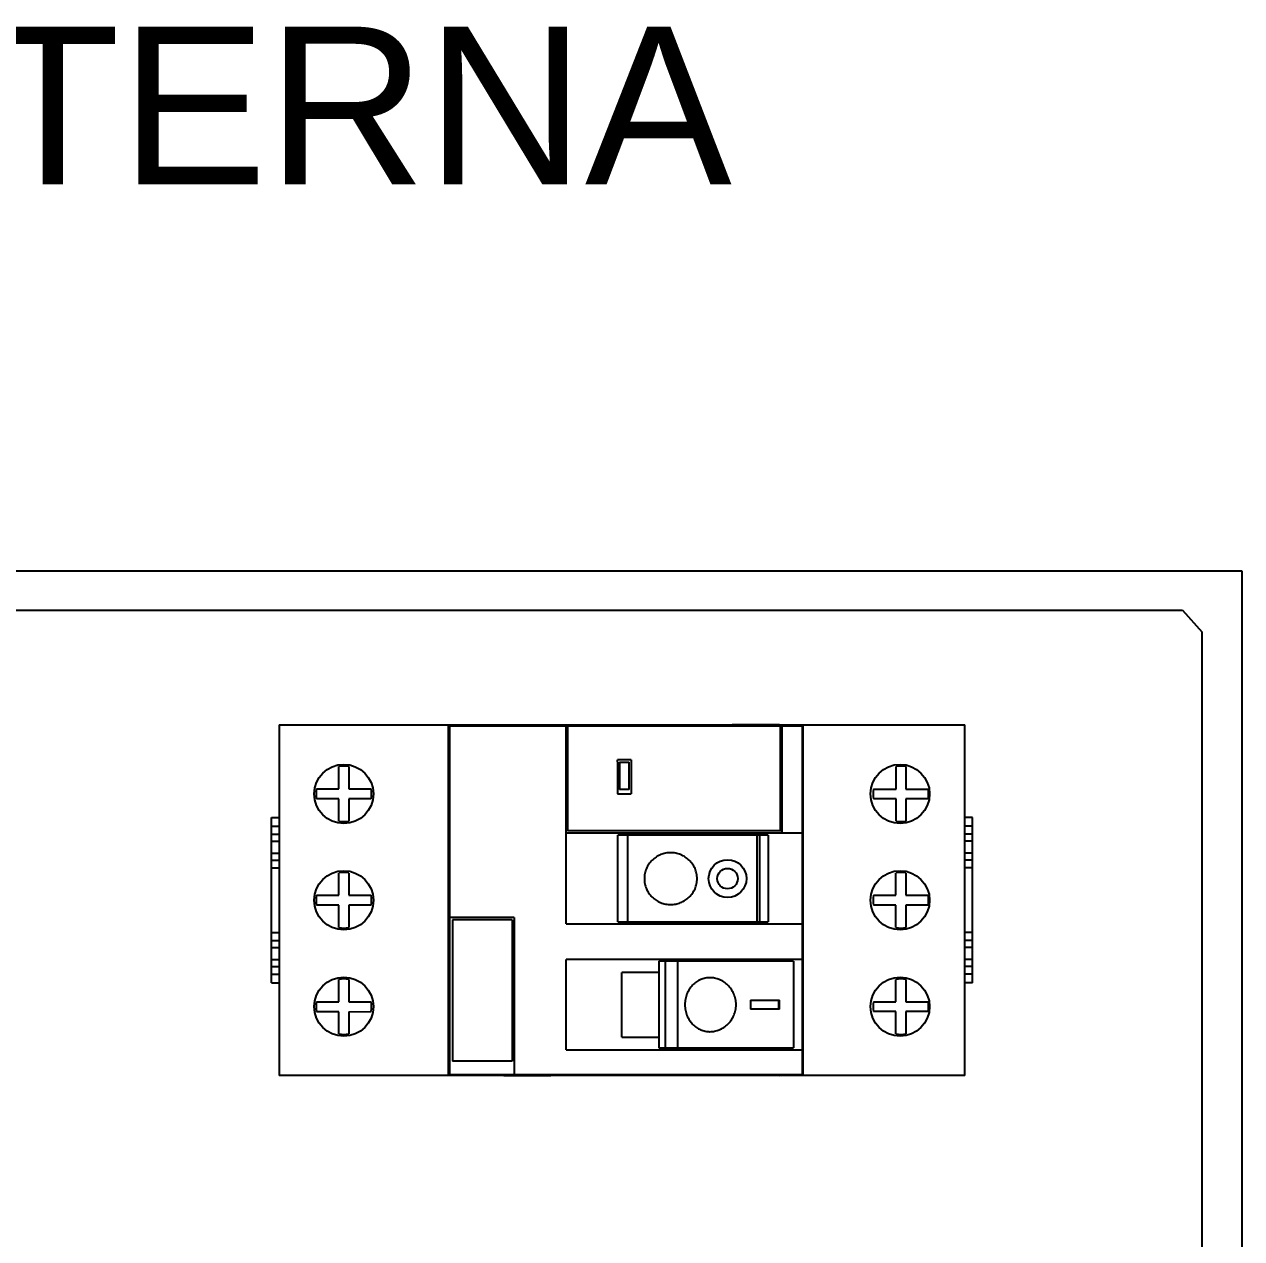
# Model space of a CAD drawing. Header units: millimetres. Extents: x -72 to 2978, y -1067 to 2817.
# Drawn here: x 2467.5 to 2622, y 1420.4 to 1574.5 of the extents above; entities that cross this region are included whole.
import ezdxf

# ---------------------------------------------------------------- set-up
doc = ezdxf.new("R2010")
doc.units = ezdxf.units.MM
doc.layers.add('00_COMPONENTS_1', color=7, linetype='Continuous')
doc.styles.get("Standard").update_dxf_attribs({"font": 'arial.ttf'})

msp = doc.modelspace()

# ---------------------------------------------------------------- linework, layer by layer
for p, q in [((2313.02, 1505.15), (2622.01, 1505.15)), ((2622.01, 1505.15), (2622.01, 1205.15)), ((2534.35, 1485.49), (2528.35, 1485.49)), ((2563.35, 1485.59), (2557.35, 1485.59)), ((2586.86, 1441.09), (2499.86, 1441.09)), ((2528.35, 1441.09), (2534.35, 1441.09)), ((2557.35, 1441.19), (2563.35, 1441.09))]:
    msp.add_line(p, q)
at = {"color": 30, "true_color": 0xf8991e}
for p, q in [((2322.28, 1500.15), (2614.49, 1500.15)), ((2614.49, 1500.15), (2617, 1497.38)), ((2616.97, 1497.4), (2616.97, 1210.99))]:
    msp.add_line(p, q, dxfattribs=at)
at = {"layer": '00_COMPONENTS_1', "color": 7}
for p, q in [((2499.86, 1485.59), (2499.86, 1441.09)), ((2499.86, 1485.59), (2586.86, 1485.59)), ((2521.36, 1441.09), (2521.36, 1485.59)), ((2521.46, 1485.49), (2536.26, 1485.49)), ((2521.46, 1485.49), (2521.46, 1441.19)), ((2536.26, 1460.34), (2536.26, 1485.49)), ((2536.46, 1485.48), (2563.46, 1485.48)), ((2536.46, 1485.48), (2536.46, 1472.17)), ((2563.46, 1472.17), (2563.46, 1485.48)), ((2563.66, 1485.49), (2566.26, 1485.49)), ((2563.66, 1485.49), (2563.66, 1471.84)), ((2566.26, 1441.19), (2566.26, 1485.49)), ((2566.36, 1441.09), (2566.36, 1485.59)), ((2586.86, 1441.09), (2586.86, 1485.59)), ((2563.46, 1484.48), (2563.66, 1484.48)), ((2507.43, 1477.47), (2507.43, 1480.3)), ((2508.69, 1480.3), (2508.69, 1477.47)), ((2544.52, 1481.15), (2542.81, 1481.15)), ((2543.06, 1480.88), (2544.26, 1480.88)), ((2543.06, 1480.88), (2543.06, 1477.38)), ((2544.26, 1477.38), (2544.26, 1480.88)), ((2578.14, 1477.46), (2578.14, 1480.31)), ((2579.39, 1480.3), (2579.39, 1477.46)), ((2504.6, 1477.47), (2507.43, 1477.47)), ((2508.69, 1477.47), (2511.53, 1477.47)), ((2544.26, 1477.38), (2543.06, 1477.38)), ((2575.3, 1477.46), (2578.14, 1477.46)), ((2579.39, 1477.46), (2582.23, 1477.46)), ((2507.43, 1476.21), (2504.6, 1476.21)), ((2507.43, 1473.37), (2507.43, 1476.21)), ((2508.69, 1476.21), (2508.69, 1473.37)), ((2511.53, 1476.21), (2508.69, 1476.21)), ((2542.81, 1476.84), (2544.52, 1476.84)), ((2578.14, 1476.21), (2575.3, 1476.21)), ((2578.14, 1473.37), (2578.14, 1476.21)), ((2582.23, 1476.21), (2579.39, 1476.21)), ((2579.39, 1476.21), (2579.39, 1473.37)), ((2498.86, 1452.84), (2498.86, 1473.84)), ((2498.86, 1473.84), (2499.86, 1473.84)), ((2498.86, 1472.74), (2499.86, 1472.74)), ((2587.86, 1473.84), (2586.86, 1473.84)), ((2587.86, 1472.74), (2586.86, 1472.74)), ((2587.86, 1452.84), (2587.86, 1473.84)), ((2498.86, 1471.74), (2499.86, 1471.74)), ((2498.86, 1470.84), (2499.86, 1470.84)), ((2566.26, 1471.84), (2536.26, 1471.84)), ((2563.46, 1472.17), (2536.46, 1472.17)), ((2561.92, 1471.59), (2542.83, 1471.59)), ((2542.83, 1460.59), (2542.83, 1471.59)), ((2544.07, 1471.59), (2544.07, 1460.59)), ((2560.52, 1460.59), (2560.52, 1471.59)), ((2560.82, 1471.59), (2560.82, 1460.59)), ((2561.92, 1471.59), (2561.92, 1460.59)), ((2563.66, 1472.17), (2563.46, 1472.17)), ((2587.86, 1471.74), (2586.86, 1471.74)), ((2587.86, 1470.84), (2586.86, 1470.84)), ((2498.86, 1469.34), (2499.86, 1469.34)), ((2587.86, 1469.34), (2586.86, 1469.34)), ((2498.86, 1468.44), (2499.86, 1468.44)), ((2587.86, 1468.44), (2586.86, 1468.44)), ((2498.86, 1467.44), (2499.86, 1467.44)), ((2507.43, 1463.97), (2507.43, 1466.8)), ((2508.69, 1466.8), (2508.69, 1463.97)), ((2578.13, 1463.97), (2578.13, 1466.8)), ((2579.39, 1466.8), (2579.39, 1463.97)), ((2587.86, 1467.44), (2586.86, 1467.44)), ((2504.6, 1463.97), (2507.43, 1463.97)), ((2508.69, 1463.97), (2511.53, 1463.97)), ((2575.3, 1463.97), (2578.13, 1463.97)), ((2579.39, 1463.97), (2582.23, 1463.97)), ((2507.43, 1462.71), (2504.6, 1462.71)), ((2507.43, 1459.87), (2507.43, 1462.71)), ((2508.69, 1462.71), (2508.69, 1459.87)), ((2511.53, 1462.71), (2508.69, 1462.71)), ((2578.13, 1462.71), (2575.3, 1462.71)), ((2578.13, 1459.87), (2578.13, 1462.71)), ((2582.23, 1462.71), (2579.39, 1462.71)), ((2579.39, 1462.71), (2579.39, 1459.87)), ((2529.68, 1461.14), (2521.46, 1461.14)), ((2521.86, 1460.86), (2521.86, 1442.91)), ((2529.41, 1460.86), (2521.86, 1460.86)), ((2529.41, 1460.86), (2529.41, 1442.91)), ((2529.68, 1461.14), (2529.68, 1441.19)), ((2536.26, 1460.34), (2566.26, 1460.34)), ((2542.83, 1460.59), (2561.92, 1460.59)), ((2498.86, 1459.24), (2499.86, 1459.24)), ((2587.86, 1459.24), (2586.86, 1459.24)), ((2498.86, 1458.24), (2499.86, 1458.24)), ((2498.86, 1457.34), (2499.86, 1457.34)), ((2587.86, 1458.24), (2586.86, 1458.24)), ((2587.86, 1457.34), (2586.86, 1457.34)), ((2498.86, 1455.84), (2499.86, 1455.84)), ((2536.26, 1444.34), (2536.26, 1455.84)), ((2566.26, 1455.84), (2536.26, 1455.84)), ((2548.02, 1455.59), (2548.02, 1444.59)), ((2565.11, 1455.59), (2548.02, 1455.59)), ((2548.87, 1444.59), (2548.87, 1455.59)), ((2550.4, 1455.59), (2550.4, 1444.59)), ((2565.11, 1455.59), (2565.11, 1444.59)), ((2587.86, 1455.84), (2586.86, 1455.84)), ((2498.86, 1454.94), (2499.86, 1454.94)), ((2498.86, 1453.94), (2499.86, 1453.94)), ((2543.34, 1445.98), (2543.34, 1454.18)), ((2548.02, 1454.18), (2543.34, 1454.18)), ((2548.02, 1454.19), (2545.29, 1454.19)), ((2587.86, 1454.94), (2586.86, 1454.94)), ((2587.86, 1453.94), (2586.86, 1453.94)), ((2498.86, 1452.84), (2499.86, 1452.84)), ((2507.43, 1450.47), (2507.43, 1453.3)), ((2508.69, 1453.3), (2508.69, 1450.47)), ((2578.13, 1450.47), (2578.13, 1453.3)), ((2579.39, 1453.3), (2579.39, 1450.47)), ((2587.86, 1452.84), (2586.86, 1452.84)), ((2504.6, 1450.47), (2507.43, 1450.47)), ((2507.43, 1449.2), (2504.6, 1449.2)), ((2507.43, 1446.37), (2507.43, 1449.2)), ((2508.69, 1450.47), (2511.53, 1450.47)), ((2508.69, 1449.2), (2511.54, 1449.23)), ((2508.69, 1449.2), (2508.69, 1446.37)), ((2559.66, 1450.64), (2563.36, 1450.64)), ((2559.66, 1450.64), (2559.66, 1449.53)), ((2563.36, 1449.53), (2559.66, 1449.53)), ((2563.26, 1449.53), (2563.26, 1450.64)), ((2563.36, 1449.53), (2563.36, 1450.64)), ((2575.3, 1450.47), (2578.13, 1450.47)), ((2578.13, 1449.21), (2575.3, 1449.21)), ((2578.13, 1446.37), (2578.13, 1449.21)), ((2579.39, 1450.47), (2582.23, 1450.47)), ((2582.23, 1449.21), (2579.39, 1449.21)), ((2579.39, 1449.21), (2579.39, 1446.37)), ((2543.34, 1445.98), (2548.02, 1445.98)), ((2548.02, 1444.59), (2565.11, 1444.59)), ((2536.26, 1444.34), (2566.26, 1444.34)), ((2529.41, 1442.91), (2521.86, 1442.91)), ((2586.86, 1441.09), (2499.86, 1441.09)), ((2566.26, 1441.19), (2521.46, 1441.19))]:
    msp.add_line(p, q, dxfattribs=at)
for centre, radius in [((2508.06, 1476.84), 3.75), ((2578.66, 1476.84), 3.75), ((2556.76, 1466.09), 2.4), ((2508.06, 1463.34), 3.75), ((2556.76, 1466.09), 1.3), ((2578.66, 1463.34), 3.75), ((2508.06, 1449.84), 3.75), ((2578.66, 1449.84), 3.75)]:
    msp.add_circle(centre, radius, dxfattribs=at)
for centre, radius, start, end in [((2508.06, 1476.84), 3.52, 79.7046, 100.2954), ((2095.02, 1478.84), 447.8, 359.7448, 0.2964), ((2991.58, 1478.84), 447.06, 179.7031, 180.2557), ((2578.76, 1476.84), 3.52, 79.7046, 100.1303), ((2508.06, 1476.84), 3.52, 169.7046, 190.2954), ((2508.06, 1476.84), 3.52, 349.7046, 10.2954), ((2578.76, 1476.84), 3.52, 169.7872, 190.2954), ((2578.76, 1476.84), 3.52, 349.7046, 10.2128), ((2508.06, 1476.84), 3.52, 259.7046, 280.2954), ((2578.76, 1476.84), 3.52, 259.8697, 280.2954), ((2508.06, 1463.34), 3.52, 79.7046, 100.2954), ((2578.76, 1463.34), 3.52, 79.7046, 100.2954), ((2508.06, 1463.34), 3.52, 169.7046, 190.2954), ((2508.06, 1463.34), 3.52, 349.7046, 10.2954), ((2578.76, 1463.34), 3.52, 169.7046, 190.2954), ((2578.76, 1463.34), 3.52, 349.7046, 10.2954), ((2508.06, 1463.34), 3.52, 259.7046, 280.2954), ((2578.76, 1463.34), 3.52, 259.7046, 280.2954), ((2508.06, 1449.84), 3.52, 79.7046, 100.2954), ((2578.76, 1449.84), 3.52, 79.7046, 100.2954), ((2508.06, 1449.84), 3.52, 169.7046, 190.3517), ((2508.06, 1449.84), 3.52, 350.1573, 10.2954), ((2578.76, 1449.84), 3.52, 169.7046, 190.2954), ((2578.76, 1449.84), 3.52, 349.7046, 10.2954), ((2508.06, 1449.84), 3.52, 259.7046, 280.2954), ((2578.76, 1449.84), 3.52, 259.7046, 280.2954)]:
    msp.add_arc(centre, radius, start, end, dxfattribs=at)
for points, knots in [([(2552.89, 1466.09), (2552.89, 1466.3), (2552.85, 1466.74), (2552.65, 1467.37), (2552.33, 1467.94), (2551.91, 1468.44), (2551.39, 1468.85), (2550.81, 1469.15), (2550.18, 1469.34), (2549.53, 1469.4), (2548.88, 1469.34), (2548.26, 1469.15), (2547.68, 1468.85), (2547.17, 1468.44), (2546.75, 1467.94), (2546.44, 1467.37), (2546.24, 1466.74), (2546.2, 1466.3), (2546.2, 1466.09)], [0, 0, 0, 0, 0.062767, 0.12557, 0.188302, 0.250997, 0.313624, 0.376154, 0.438571, 0.50087, 0.563075, 0.625225, 0.687384, 0.74962, 0.811997, 0.874531, 0.937246, 1, 1, 1, 1]), ([(2546.2, 1466.09), (2546.2, 1465.87), (2546.24, 1465.43), (2546.44, 1464.8), (2546.75, 1464.23), (2547.17, 1463.73), (2547.68, 1463.32), (2548.26, 1463.02), (2548.88, 1462.84), (2549.53, 1462.77), (2550.18, 1462.84), (2550.81, 1463.02), (2551.39, 1463.32), (2551.91, 1463.73), (2552.33, 1464.23), (2552.65, 1464.8), (2552.85, 1465.43), (2552.89, 1465.87), (2552.89, 1466.09)], [0, 0, 0, 0, 0.062765, 0.125469, 0.187998, 0.250369, 0.312596, 0.374747, 0.4369, 0.499102, 0.561404, 0.623825, 0.686359, 0.748992, 0.811686, 0.874433, 0.937222, 1, 1, 1, 1]), ([(2557.84, 1450.09), (2557.84, 1450.32), (2557.79, 1450.79), (2557.58, 1451.47), (2557.24, 1452.07), (2556.81, 1452.58), (2556.29, 1452.99), (2555.73, 1453.29), (2555.13, 1453.47), (2554.52, 1453.53), (2553.92, 1453.47), (2553.34, 1453.29), (2552.79, 1452.99), (2552.31, 1452.58), (2551.9, 1452.07), (2551.59, 1451.46), (2551.4, 1450.79), (2551.35, 1450.32), (2551.35, 1450.09)], [0, 0, 0, 0, 0.067846, 0.134947, 0.200689, 0.26474, 0.326957, 0.387455, 0.446498, 0.504506, 0.562043, 0.619762, 0.678378, 0.738596, 0.80093, 0.865551, 0.932196, 1, 1, 1, 1]), ([(2551.35, 1450.09), (2551.35, 1449.85), (2551.4, 1449.38), (2551.59, 1448.71), (2551.9, 1448.11), (2552.31, 1447.59), (2552.79, 1447.18), (2553.33, 1446.88), (2553.92, 1446.7), (2554.52, 1446.64), (2555.13, 1446.7), (2555.73, 1446.88), (2556.29, 1447.18), (2556.8, 1447.59), (2557.24, 1448.1), (2557.58, 1448.71), (2557.79, 1449.38), (2557.84, 1449.85), (2557.84, 1450.09)], [0, 0, 0, 0, 0.067788, 0.134409, 0.199019, 0.261343, 0.321544, 0.380152, 0.437862, 0.49539, 0.553405, 0.612453, 0.672956, 0.735192, 0.799252, 0.865006, 0.932137, 1, 1, 1, 1])]:
    msp.add_open_spline(points, degree=3, knots=knots, dxfattribs=at)

# ---------------------------------------------------------------- texts
at = {"color": 6, "insert": (2346.19, 1574.22), "char_height": 20, "attachment_point": 1}
msp.add_mtext_dynamic_manual_height_columns('{\\C256;VISTA INTERNA}', width=227.5814, gutter_width=12.5, heights=[0], dxfattribs=at)

doc.saveas('drawing.dxf')
